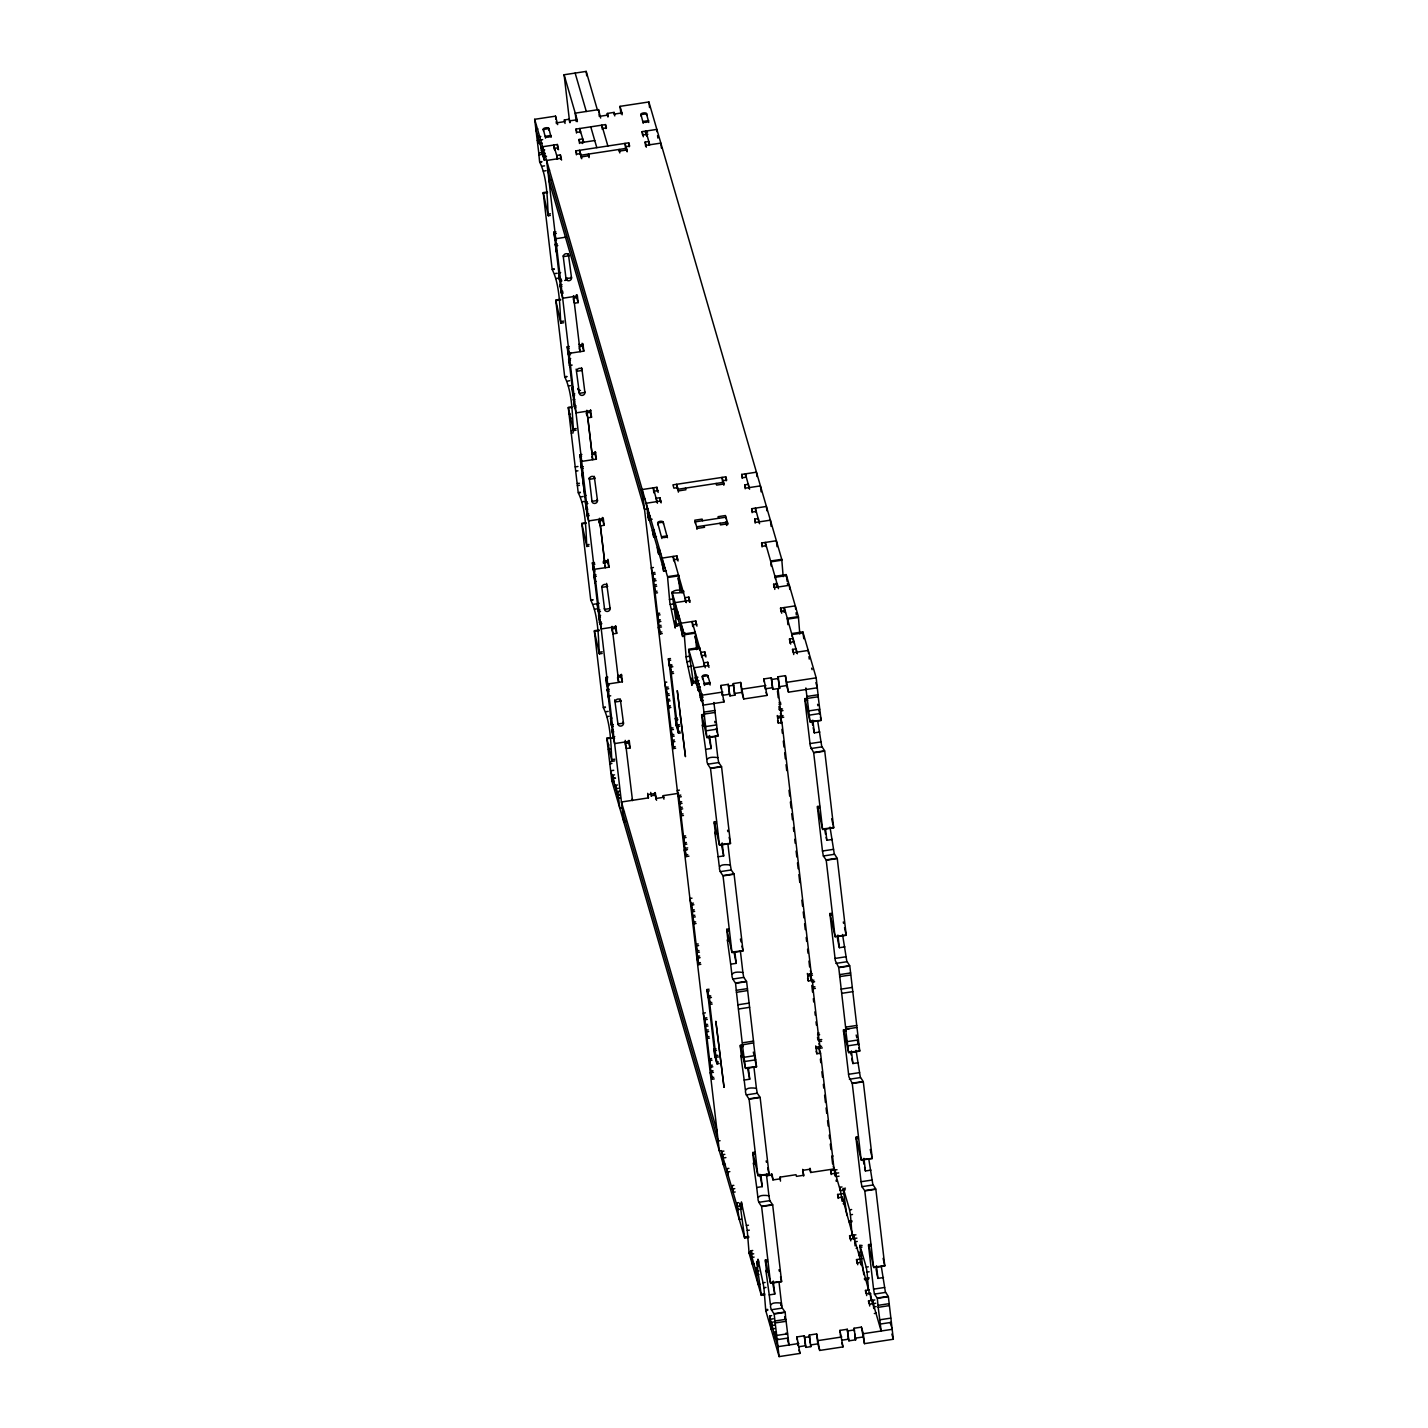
<?xml version="1.0" encoding="UTF-8"?>
<svg xmlns="http://www.w3.org/2000/svg" width="1428" height="1428" viewBox="0 0 1428 1428"><rect width="100%" height="100%" fill="white"/><g stroke="black" fill="none" stroke-linecap="round" stroke-linejoin="round"><path stroke-width="1.5" d="M573.574 430.792C572.11 417.708 572.914 393.236 564.792 377.063L566.88 376.76M713.893 702.487L717.981 736.098L706.931 737.776L701.969 695.204L688.599 649.222L699.666 647.544L700.059 650.508M747.433 990.604L736.437 992.317L735.581 983.321L746.63 981.643L753.698 1042.851L742.417 1044.885L745.505 1068.483L756.554 1066.805L753.609 1043.136M792.201 636.513L791.79 633.55L802.839 631.872L816.191 677.854L818.28 696.739L807.159 698.453L805.856 687.957M845.804 1029.124L838.754 967.666L849.803 965.971L859.745 1051.133L848.678 1052.811L845.59 1029.213L856.675 1027.464M859.799 1245.377L863.815 1274.74M889.198 1305.62L878.184 1307.352L877.327 1298.355L888.377 1296.678L893.339 1339.25L864.476 1343.641L861.405 1327.13L854.033 1328.254L854.408 1331.36M739.99 1203.768L744.666 1238.04L748.808 1237.416M829.882 913.438L835.291 960.526L838.629 967.327L849.678 965.649L846.786 961.133L842.538 934.501M538.695 152.885L539.623 161.899L541.694 161.578M580.268 492.267L578.197 492.589L568.255 407.426L571.718 406.909M610.291 737.598L606.829 738.133L611.809 780.705L744.666 1238.04M839.575 976.609L850.517 975.038M676.64 626.214L672.088 592.941C697.06 593.298 675.23 586.426 672.07 592.816M571.361 431.024L573.288 430.774M807.213 698.471L810.104 722.122L821.171 720.444L818.208 696.775M736.491 992.335L742.435 1044.796M785.918 1321.4L785.204 1312.35L774.154 1314.028L779.117 1356.6L800.001 1353.423L796.931 1336.929L804.303 1335.805L805.928 1347.372L810.89 1346.622L809.265 1335.055L816.637 1333.93L819.708 1350.442L842.984 1346.907L839.914 1330.396L847.286 1329.272L848.928 1340.838L855.675 1339.821L854.033 1328.254M609.863 761.838L614.683 760.874M774.958 1322.971L786.132 1321.311L789.006 1344.997L787.471 1339.714M569.665 122.308L564.096 74.756L586.194 71.4L597.35 109.795M542.212 152.368L538.767 152.903L534.661 119.309L555.528 116.15L557.67 124.593M600.652 118.06L598.528 109.617L575.234 113.151L576.216 121.576M620.894 113.794L620.02 106.35L648.883 101.959L781.759 559.312L783.169 576.662M565.042 123.468L564.346 119.952L569.308 119.202L570.004 122.719M607.685 116.525L607.328 113.437L614.094 112.401L614.79 115.918M557.438 122.719L564.81 121.612L564.346 119.952M569.79 120.844L577.162 119.738L577.376 121.594M600.438 116.203L607.81 115.079L608.025 116.935M614.558 114.044L621.93 112.937L622.144 114.793M537.874 128.913L535.803 129.234L543.782 156.652M543.372 129.448L548.887 128.609L549.084 130.251L548.834 128.395A2.142 0.964 -6.7 0 0 548.013 127.842L547.317 127.717A3.267 1.482 -6.7 0 0 544.122 128.27L543.747 128.484A2.142 0.964 -6.7 0 0 543.3 129.234L543.533 131.108M641.011 114.615L646.545 113.776M576.484 133.036L576.019 129.073L605.49 124.593L606.454 127.877L602.777 128.449M536.625 136.213L539.391 135.785M540.801 136.499L538.035 136.91L538.427 140.23L539.391 143.514L542.14 143.086M580.66 131.804L576.983 132.358L576.019 129.073M537.303 140.426L542.676 139.641M579.5 143.46L579.054 139.48L582.731 138.927L583.195 142.889M558.526 149.654L557.366 144.496L542.622 146.745L544.157 159.972L546.228 159.65M642.475 134.732L642.118 131.626L656.862 129.395L657.148 131.876M594.744 140.533L580 142.782L579.054 139.48M540.98 147.066L541.373 150.368L544.711 149.94M558.312 147.798L554.635 148.351L554.849 150.208M642.118 131.626L643.064 134.928L647.884 134.268M541.373 150.368L542.337 153.653L545.085 153.242M538.802 154.92L542.265 154.385M576.376 154.813L575.912 150.85L628.731 142.818L629.677 146.12L625.999 146.673M542.818 153.367L543.211 156.669L546.549 156.241M561.561 160.079L560.383 154.92L556.706 155.473L557.134 159.204M645.652 146.388L645.135 142.05L648.83 141.497L649.258 145.21M561.347 158.205L546.603 160.454L569.112 353.359L567.202 346.772L569.272 346.451M580.036 154.635L579.536 150.297L580.964 155.224L626.41 148.333L626.749 151.225M645.135 142.05L646.099 145.335L660.843 143.103L661.414 148.066M541.819 161.917L539.748 162.221C547.816 178.232 547.299 203.668 548.281 215.753L543.247 192.798M575.912 150.85L576.858 154.135L580.553 153.581L581.499 156.866L588.871 155.741L589.086 157.615M619.395 151.921L619.109 149.44L619.573 151.082L626.946 149.958L627.16 151.832M542.497 166.148L544.568 165.844M543.372 171.11L546.121 170.682M549.601 170.093L547.763 170.378L643.368 499.461L645.206 499.175M550.762 180.017L548.923 180.285L644.528 509.368L648.205 508.814M547.352 191.959L543.193 192.584L552.154 269.321L554.225 268.999M543.354 193.208L547.495 192.566M548.37 214.093L550.458 213.772M548.281 215.753L550.351 215.45M556.456 240.19L555.064 240.386L553.814 232.139L555.885 231.818M556.349 233.46L554.278 233.781L561.222 293.311L563.292 292.99M554.599 238.744L555.974 238.53M566.095 237.137L555.706 238.726L553.814 232.139M556.492 252.524L555.242 244.259L557.313 243.938M557.795 245.58L555.706 245.902L555.242 244.259M556.01 250.864L557.384 250.668M554.35 269.339L552.261 269.642C560.365 285.636 559.794 311.054 560.811 323.174L555.867 300.576L560.722 299.88M555.028 273.569L557.099 273.266M561.9 280.87L559.83 281.173L559.348 279.531L558.58 272.926L560.651 272.605M555.903 278.531L557.973 278.21M559.348 279.531L561.418 279.21M566.256 278.478L567.648 278.281M564.667 280.441L567.434 280.031M573.306 299.166L574.467 303.182L578.161 302.611L577.394 296.007L562.65 298.238L559.99 285.047L562.061 284.725M561.847 286.475L560.472 286.689L559.99 285.047M560.758 291.651L562.828 291.348M566.755 376.421L564.685 376.742L555.724 300.005L560.561 299.273M573.271 298.202L576.734 297.684L578.161 302.611M560.901 321.514L563.667 321.104M560.811 323.174L563.578 322.764M594.459 562.507L592.388 562.828L594.298 569.415L569.076 353.359L583.82 351.127L583.052 344.505L579.357 345.058L579.09 344.148M569.022 348.218L567.648 348.432L574.591 407.944L575.966 407.748M579.161 346.683L582.392 346.183L583.82 351.127M567.202 346.772L567.969 353.394L570.736 352.966M570.522 354.715L568.451 355.036L567.969 353.394M569.861 367.157L568.612 358.892L570.682 358.589M570.468 360.338L569.094 360.552L568.612 358.892M569.379 365.514L572.146 365.086M567.612 381.151L569.629 380.687M568.415 385.953L570.504 385.631M574.574 395.61L573.199 395.824L572.717 394.182L571.95 387.559L573.324 387.345M572.717 394.182L574.788 393.86M587.586 416.887L587.854 417.815L591.531 417.262L590.764 410.639L576.019 412.888L573.36 399.679L574.752 399.483M574.538 401.232L573.36 399.679M574.127 406.302L576.216 405.98M568.326 407.676L571.86 407.515M569.076 414.406L570.45 414.191M586.676 415.084L586.408 412.888L590.103 412.317L591.531 417.262M569.754 418.618L571.825 418.315M573.431 428.935L576.198 428.525M568.415 408.051L573.342 430.596L576.109 430.185M571.254 433.112L573.324 432.809M589.229 515.669L587.158 515.972L579.786 454.8L581.874 454.479M591.674 452.176L591.942 453.104L595.619 452.533L596.386 459.156L581.66 461.387L579.786 454.8M580.214 456.46L581.607 456.246M591.96 454.675L594.958 454.211L596.386 459.156M581.946 461.208L580.571 461.422L581.678 468.58L583.07 468.366M575.198 466.902L577.965 466.492M583.284 466.617L581.214 466.92L581.678 468.58M575.877 471.115L577.947 470.812M583.356 473.328L581.981 473.543L585.034 497.23L584.552 495.587L585.926 495.373M577.34 483.592L579.411 483.271M577.376 485.609L579.447 485.306M580.393 492.606L578.322 492.928C586.372 508.886 585.891 534.447 586.854 546.46L581.91 523.844L586.069 523.273M581.071 496.855L583.142 496.533M658.129 492.446L656.951 487.287L642.207 489.536L719.355 1150.932L721.426 1150.611M723.032 480.7L726.727 480.129L725.763 476.845L672.945 484.86L673.909 488.162L677.586 487.591M742.167 478.398L741.703 474.417L756.447 472.186L756.947 476.524M581.946 501.799L584.016 501.478M657.915 490.589L654.22 491.143L654.435 492.999M746.344 477.148L742.667 477.72L741.703 474.417M587.39 501.888L585.319 502.21L586.444 509.35L587.818 509.153M585.801 503.852L587.872 503.531M587.354 507.511L585.962 507.708L586.444 509.35M661.146 502.87L659.986 497.712L656.291 498.265L656.719 501.996M745.202 488.804L744.738 484.842L748.415 484.288L748.879 488.251M660.932 500.996L646.188 503.245L648.687 519.756L652.15 519.239M588.818 514.009L586.729 514.33L588.657 520.917L603.33 518.685L604.098 525.29L600.42 525.843L599.082 521.22M649.187 512.884L647.348 513.17L663.288 568.005M585.926 522.666L581.767 523.291L590.728 600.01L592.798 599.689M604.098 525.29L602.67 520.363L598.992 520.917L599.242 523.112M647.741 516.472L650.383 516.133M752.128 512.67L751.663 508.707L766.408 506.458L766.907 510.796M756.304 511.438L752.627 511.992L751.663 508.707M654.452 530.127L652.364 530.448L653.721 537.035L656.469 536.625M652.757 533.751L654.827 533.429M755.162 523.094L754.698 519.114L758.375 518.56L758.839 522.523M586.944 544.782L589.032 544.479M586.854 546.46L588.925 546.139M657.308 547.442L657.701 550.744L660.343 550.423M604.294 560.204L604.562 561.115L608.239 560.561L609.024 567.184L593.173 569.451L592.388 562.828M657.701 550.744L658.647 554.046L660.718 553.725M594.923 564.167L592.852 564.471L599.796 624L601.866 623.697M603.205 562.9L607.578 562.239L609.024 567.184M678.05 561.008L676.872 555.849L662.128 558.098L663.663 571.325L666.43 570.897M762.088 546.942L761.624 542.979L776.368 540.748L777.064 546.692M595.03 570.879L593.637 571.093L593.173 569.451M677.818 559.151L674.141 559.705L674.355 561.561M766.265 545.71L762.588 546.264L761.624 542.979M595.065 583.213L593.816 574.948L595.887 574.645M664.395 564.399L662.324 564.72L663.663 571.325M596.351 576.287L594.28 576.609L593.816 574.948M653.417 567.487L651.346 567.791L654.024 581L656.095 580.678M662.717 568.023L665.127 567.737M594.583 581.571L595.958 581.357M654.845 572.414L652.774 572.735L659.718 632.265L661.789 631.944M653.256 574.377L655.327 574.056M534.661 119.309L667.519 576.662L678.586 574.984L679.978 592.334M781.759 559.312L770.709 560.99L771.12 565.988M655.613 579.036L653.542 579.34L654.024 581M676.604 626.232L675.016 620.912L675.23 628.07L669.839 602.687L667.608 577.537L678.675 575.859M770.799 561.864L781.848 560.187M656.255 584.552L654.185 584.855L655.434 593.12L657.505 592.798M654.667 586.497L656.737 586.194M592.923 600.028L590.835 600.349C598.957 616.361 598.35 641.707 599.385 653.881L594.441 631.265L599.296 630.587M657.041 591.156L654.952 591.478L655.434 593.12M799.805 633.961L798.395 616.593L786.203 574.574L775.136 576.269L775.547 579.232M600.474 611.559L598.403 611.88L597.921 610.22L597.154 603.616L599.224 603.294M593.602 604.276L595.672 603.955M775.279 577.269L786.328 575.591L786.203 574.645M594.476 609.221L596.547 608.899M597.921 610.22L599.992 609.917M669.375 599.51L673.516 598.885M690.027 602.277L688.867 597.118L685.172 597.689L685.672 602.027M773.976 587.354L773.619 584.248L777.296 583.695L777.742 587.408M689.813 600.42L675.069 602.652L676.622 615.879L677.568 619.181L679.639 618.859M773.619 584.248L774.565 587.551L789.309 585.301L789.791 589.443M670.232 604.455L675.069 603.723M630.105 747.951L628.677 743.024L624.982 743.577L626.428 748.522L630.105 747.951L629.337 741.346L614.593 743.577L601.242 628.945L598.564 615.736L600.635 615.432M600.42 617.182L599.046 617.378L598.564 615.736M671.66 609.399L675.355 608.846M599.332 622.358L601.402 622.037M659.611 613.201L657.523 613.522L658.772 621.769L660.861 621.466M658.005 615.165L660.075 614.843M678.3 612.255L676.229 612.576L682.209 633.139M676.622 615.879L679.264 615.557M660.379 619.823L658.308 620.127L658.772 621.769M611.88 629.873L613.04 633.871L616.735 633.318L615.968 626.696L601.224 628.945L594.28 569.415M605.329 707.11L603.259 707.431L594.298 630.712L599.135 629.98M611.844 628.909L615.307 628.374L616.735 633.318M661.021 625.321L658.951 625.642L660.2 633.907L662.271 633.586M696.971 626.142L695.793 620.984L681.049 623.215L682.602 636.442L684.672 636.138M780.973 611.827L780.545 608.114L795.289 605.865L795.664 609.185M676.533 624.197L678.621 623.875M661.503 626.981L658.29 627.32L660.2 633.907M676.444 625.857L678.514 625.535M696.739 624.268L693.062 624.839L693.276 626.696M780.545 608.114L781.509 611.398L785.186 610.845L785.4 612.701M683.334 629.534L681.245 629.855L682.602 636.442M681.638 633.157L684.976 632.729M671.963 591.924L684.173 633.943L695.222 632.265L696.632 649.633M798.395 616.593L787.346 618.27L787.881 624.643M699.791 648.562L688.724 650.097L693.276 682.334L693.294 683.512L691.652 678.211L691.955 685.369L686.243 658.504L684.262 634.817L695.311 633.139M787.435 619.145L798.484 617.467M599.474 652.203L602.241 651.793M599.385 653.881L602.152 653.453M791.915 634.567L802.964 632.89L802.857 631.997M705.932 656.987L704.754 651.828L701.077 652.4L701.505 656.112M790.023 643.296L789.505 638.959L793.2 638.405L793.629 642.118M672.856 666.751L669.643 667.09L669.161 665.448L668.393 658.826L670.464 658.522M686.011 656.791L690.152 656.166M670.714 660.2L668.875 660.486L676.586 726.62L678.425 726.334M705.718 655.131L702.023 655.684L702.237 657.54M789.505 638.959L790.469 642.261L794.146 641.69L794.361 643.546M686.886 661.753L690.331 661.235M669.161 665.448L671.231 665.127M672.142 665.127L670.303 665.412L678.014 731.547L679.871 731.279M609.096 685.422L607.007 685.726L606.543 684.083L605.758 677.479L607.846 677.158M605.758 677.479L607.685 684.048L622.394 681.816L621.626 675.212L617.931 675.765L617.664 674.837M708.948 667.411L707.788 662.253L704.093 662.806L704.45 665.912M792.826 651.864L792.54 649.383L796.217 648.83L796.735 653.167M607.596 678.907L606.222 679.121L613.165 738.651L614.54 738.437M617.503 677.407L620.966 676.89L622.394 681.816M688.314 666.68L691.991 666.126M708.734 665.537L693.99 667.786L696.489 684.298L699.256 683.887M792.54 649.383L793.486 652.667L808.23 650.436L808.587 653.542M673.159 671.713L671.071 672.035L671.553 673.677L673.623 673.356M606.543 684.083L609.31 683.673M608.435 697.864L607.186 689.599L609.256 689.278M666.787 682.12L664.716 682.441L667.394 695.632L669.464 695.311M697.917 677.283L695.15 677.711L703.129 705.129L723.996 701.951L720.926 685.458L728.298 684.333L729.94 695.9L734.902 695.15L733.278 683.584L740.65 682.459L743.72 698.97L766.997 695.436L763.926 678.925L771.298 677.8L772.923 689.367L779.688 688.35L778.046 676.783L785.418 675.658L788.488 692.169L817.351 687.778L815.87 682.638M609.042 691.027L607.668 691.241L607.186 689.599M695.543 681.013L698.881 680.585M693.187 681.477L695.257 681.174M607.953 696.204L610.72 695.793M693.098 683.137L695.168 682.834M668.215 687.064L666.144 687.368L673.088 746.898L675.158 746.576M699.06 683.691L696.989 684.012L697.382 687.314L698.328 690.616L700.398 690.295M666.626 689.028L668.697 688.707M697.382 687.314L700.363 686.939M668.982 693.669L666.912 693.99L667.394 695.632M728.78 685.976L733.742 685.226M771.78 679.46L778.528 678.425M605.454 707.449L603.366 707.77C611.47 723.746 610.898 749.325 611.916 761.303L606.882 738.33M702.005 693.847L699.934 694.151L700.327 697.471L701.273 700.755L703.344 700.434M669.625 699.184L667.554 699.506L668.804 707.752L670.874 707.449M701.969 695.204L722.854 692.044M742.56 689.046L765.836 685.511M787.328 682.245L816.191 677.854M668.036 701.148L670.107 700.827M606.132 711.697L608.203 711.376M700.327 697.471L703.094 697.043L700.898 697.453L701.273 700.755M721.872 693.508L722.086 695.382L729.458 694.258L729.94 695.9M733.278 683.584L734.438 693.508L741.792 692.384L743.72 698.97M764.73 685.743L765.087 688.849L772.459 687.725L772.923 689.367M778.992 684.833L779.206 686.707L786.578 685.583L788.488 692.169M670.41 705.807L668.34 706.11L668.804 707.752M606.989 716.642L609.078 716.321M613.147 726.299L611.773 726.513L611.291 724.871L610.524 718.248L611.898 718.052M611.291 724.871L613.362 724.549M617.967 723.996L623.483 723.157L620.27 698.952M703.933 712.108L715 710.43M807.123 696.436L818.173 694.758M680.567 732.885L678.496 733.207L676.104 724.978L675.337 718.355L677.407 718.034M703.986 714.125L715.035 712.447M779.206 702.576L780.598 702.38M704.986 725.888L702.915 726.209L701.612 714.75L704.611 714.196M817.619 720.604L821.725 746.291L824.634 750.807L813.567 752.485L810.301 746.059L804.892 700.327L804.874 698.578L807.784 698.524M677.889 719.694L675.819 719.998L675.337 718.355M781.062 704.022L778.974 704.236M701.755 716.285L704.522 715.856M804.928 700.612L807.695 700.202M625.821 821.528L623.75 821.85L614.629 743.577L611.934 730.386L613.326 730.172M613.79 731.814L612.416 732.029L611.934 730.386M676.104 724.978L678.175 724.656M778.956 706.414L779.295 709.305L781.366 708.984M679.317 724.621L677.247 724.942L678.496 733.207M778.117 689.421L780.438 709.27L782.508 708.948M780.688 710.805L781.616 710.662M677.729 726.584L679.799 726.263M780.438 709.27L780.902 710.912L782.99 710.609M612.701 736.991L614.79 736.687M672.981 727.852L670.91 728.155L672.16 736.42L674.23 736.098M606.989 738.74L611.827 738.008M671.374 729.797L673.463 729.494M705.432 726.602L716.499 724.924M808.623 710.93L819.672 709.252M777.243 715.517L777.51 716.445L783.044 715.606M777.546 718.016L780.545 717.57L781.973 722.497L811.282 973.825L807.605 974.378L807.338 973.468M780.402 713.107L781.687 717.534L783.758 717.213M673.748 734.456L671.678 734.777L672.16 736.42M607.65 745.113L609.024 744.898M706.11 730.815L717.177 729.137M809.301 715.142L820.35 713.464M777.564 720.587L778.296 723.05L781.973 722.497M608.328 749.325L610.399 749.004M674.391 739.972L672.32 740.293L673.57 748.54L675.64 748.236M674.873 741.614L671.66 741.971L673.57 748.54M701.844 714.625L706.771 737.169L717.945 735.973M805.017 698.952L809.962 721.515L821.136 720.301M612.005 759.625L614.772 759.214M609.827 763.819L611.898 763.498M702.915 726.209L702.273 724.871L705.611 749.343L711.144 748.504L709.627 735.491M813.175 727.744L814.317 732.85L819.851 732.011M613.719 770.317L610.649 770.781L618.61 798.216L620.448 797.931M717.82 757.59L718.695 762.552L721.443 766.479L710.394 768.157C705.164 761.249 704.379 755.84 717.82 757.59L715.321 736.098M809.944 743.595L821.011 741.917M614.95 778.153L612.88 778.456L612.487 775.154L614.558 774.851M612.487 775.154L613.451 778.456L615.522 778.135M707.628 764.23L718.695 762.552M810.818 748.558L821.868 746.88M611.809 780.705L613.362 780.473M615.825 788.613L615.432 785.311L617.503 784.989M615.432 785.311L616.396 788.595L618.467 788.274M619.734 794.611L617.646 794.914L617.271 791.612L619.341 791.29M618.842 791.594L616.771 791.897L616.396 788.595M617.271 791.612L618.217 794.896L620.305 794.593M647.687 793.361L648.044 794.593L655.416 793.468L656.095 799.269M679.389 790.148L677.283 790.469L679.996 803.661L682.066 803.339M651.686 795.682L655.381 795.128L656.559 800.287M648.044 794.593L648.437 797.895L621.43 802L717.052 1131.083M663.449 797.52L663.235 795.646L678.586 793.325M656.327 798.413L663.699 797.306L663.931 799.162M680.799 795.093L678.728 795.414L685.654 854.926L687.743 854.622M679.228 797.038L681.299 796.735M621.84 807.82L619.77 808.123L618.217 794.896M681.584 801.697L679.514 802.018L679.996 803.661M624.447 811.639L622.59 811.925L718.195 1141.008L720.051 1140.722M682.227 807.213L680.156 807.534L681.406 815.781L683.476 815.477M680.638 809.176L682.709 808.855M683.012 813.817L680.924 814.139L681.406 815.781M717.516 833.309L715.446 833.631L714.196 822.849L714.232 821.671L716.445 821.725M830.007 827.08L834.255 853.712L837.165 858.228L826.098 859.906L823.349 855.979L822.474 851.017L817.334 806.695L819.636 806.052M714.286 823.706L716.356 823.385M817.459 808.034L819.529 807.712M685.583 835.88L683.512 836.183L684.762 844.448L686.832 844.126M683.976 837.825L686.047 837.522M686.35 842.484L684.28 842.806L684.762 844.448M687.689 847.893L684.922 848.321L686.172 856.568L688.939 856.157M686.332 849.678L684.226 849.999L686.172 856.568M714.375 822.046L719.301 844.591L730.476 843.395M817.548 806.374L822.492 828.936L833.666 827.722L822.635 829.543L813.692 752.824L824.741 751.128L833.702 827.865M685.404 849.963L687.475 849.642M715.446 833.631L714.785 832.292L718.141 856.764L723.675 855.925L722.157 842.913M826.169 837.451L826.848 840.271L832.381 839.432M730.351 865.011L731.207 869.973L733.974 873.9L722.925 875.578C717.677 868.67 716.91 863.262 730.351 865.011L727.852 843.52M822.474 851.017L833.524 849.339M720.158 871.651L731.207 869.973M823.349 855.979L834.398 854.301M691.991 898.176L689.92 898.498L692.598 911.689L694.668 911.367M693.419 903.121L691.348 903.424L698.292 962.954L700.363 962.633M691.83 905.066L693.901 904.763M694.186 909.725L692.116 910.047L692.598 911.689M694.829 915.241L692.759 915.562L694.008 923.809L696.079 923.505M693.24 917.204L695.311 916.883M695.614 921.845L693.526 922.167L694.008 923.809M730.386 940.677L727.977 941.052L726.691 929.164L728.976 929.146M830.007 913.545L832.149 913.474M726.816 931.127L728.887 930.806M829.989 915.455L832.06 915.134M698.185 943.908L696.096 944.211L697.346 952.476L699.434 952.155M696.578 945.854L698.649 945.55M698.952 950.512L696.882 950.834L697.346 952.476M699.595 956.028L697.524 956.332L698.774 964.596L700.845 964.293M726.906 929.467L731.832 952.012L743.006 950.816M830.079 913.795L835.023 936.357L846.197 935.144M698.935 957.706L696.864 958.01L698.774 964.596M835.166 936.964L846.233 935.286L837.272 858.549L826.223 860.245L835.041 936.429M697.989 957.992L700.077 957.67M727.977 941.052L727.316 939.713L730.672 964.186L736.205 963.347L734.849 951.78M838.986 946.157L839.378 947.692L844.912 946.853M742.881 972.432L743.702 977.234L746.505 981.322L735.456 983C730.208 976.092 729.44 970.683 742.881 972.432L740.382 950.941M835.005 958.438L846.054 956.76M732.689 979.072L743.738 977.395M835.88 963.4L846.929 961.722M710.287 997.476L708.217 997.779L707.735 996.137L706.967 989.533L709.038 989.211M810.925 980.465L810.158 973.86L812.229 973.539M709.288 990.889L707.449 991.175L715.16 1057.309L718.373 1056.97M807.855 975.931L812.478 975.217M736.384 990.3L747.433 988.622M839.575 974.628L850.624 972.95M707.735 996.137L710.716 995.834M807.57 978.216L808.373 981L813.906 980.161M812.086 982.018L813.478 981.804M706.967 989.533L709.359 997.761L711.43 997.44M810.158 973.86L812.532 982.089L814.62 981.768M711.733 1002.402L709.645 1002.724L710.127 1004.366L712.197 1004.062M822.332 1047.902L820.261 1048.223L819.012 1039.959L812.835 987.051L814.906 986.748M812.835 987.051L813.317 988.694L815.388 988.39M737.883 1004.794L748.932 1003.116M841.074 989.122L852.123 987.444M705.361 1012.827L703.29 1013.13L705.967 1026.321L708.038 1026.018M738.562 1009.007L749.629 1007.329M841.752 993.335L852.802 991.657M706.789 1017.753L704.718 1018.075L711.662 1077.587L713.732 1077.283M705.2 1019.717L707.271 1019.396M707.556 1024.376L705.486 1024.679L705.967 1026.321M708.199 1029.874L706.128 1030.195L707.378 1038.459L709.448 1038.138M706.61 1031.837L708.681 1031.534M708.984 1036.496L706.914 1036.817L707.378 1038.459M742.506 1042.797L753.556 1041.119M845.697 1027.125L856.746 1025.447M719.141 1063.574L717.07 1063.896L714.678 1055.667L713.911 1049.044L715.981 1048.741M817.78 1033.283L819.172 1033.069M743.56 1056.577L741.489 1056.899L740.186 1045.439L743.185 1044.903M856.05 1050.348L860.299 1076.998L863.208 1081.496L852.141 1083.174L848.875 1076.748L843.377 1029.981L849.124 1028.803M716.463 1050.383L714.393 1050.705L713.911 1049.044M819.636 1034.711L817.548 1034.925M740.329 1046.974L743.096 1046.563M843.502 1031.302L846.269 1030.891M714.678 1055.667L717.891 1055.328M817.53 1037.103L817.869 1039.995L821.76 1039.548M819.261 1041.512L821.564 1041.298M711.555 1058.541L709.484 1058.862L710.733 1067.109L712.804 1066.805M709.948 1060.504L712.036 1060.183M744.006 1057.291L755.073 1055.613M847.197 1041.619L858.246 1039.941M718.445 1061.968L716.588 1062.254L708.877 996.101M815.727 1045.903L816.084 1047.135L821.618 1046.296M816.12 1048.705L819.119 1048.259L820.547 1053.186L834.041 1168.943L810.711 1172.477L809.64 1168.782M712.322 1065.163L710.251 1065.466L710.733 1067.109M744.684 1061.504L755.751 1059.826M847.875 1045.832L858.924 1044.154M816.138 1051.294L816.87 1053.757L820.547 1053.186M712.965 1070.661L710.894 1070.982L712.144 1079.247L714.214 1078.925M712.304 1072.339L710.234 1072.66L712.144 1079.247M711.376 1072.624L713.447 1072.321M740.418 1045.314L745.345 1067.876L756.519 1066.68M843.591 1029.642L848.535 1052.204L859.71 1051.008M741.489 1056.899L740.846 1055.56L744.184 1080.05L749.718 1079.211L748.361 1067.626M851.748 1058.434L852.891 1063.539L858.424 1062.7M756.394 1088.297L757.268 1093.241L760.017 1097.168L748.968 1098.846C743.738 1091.938 742.953 1086.53 756.394 1088.297L753.895 1066.787M848.518 1074.302L859.585 1072.624M746.201 1094.919L757.268 1093.241M849.392 1079.247L860.441 1077.569M725.406 1164.32L723.336 1164.641L721.8 1151.414L723.871 1151.093M724.835 1154.377L722.193 1154.716L738.115 1209.57L739.954 1209.284M756.09 1163.998L754.02 1164.32L752.77 1153.556L752.806 1152.36L755.019 1152.432M868.724 1158.715L872.829 1184.419L875.739 1188.917L864.672 1190.595L861.923 1186.668L861.048 1181.724L855.907 1137.402L858.21 1136.759M725.906 1157.59L723.139 1158.001L721.8 1151.414M752.859 1154.395L754.93 1154.092M856.032 1138.723L858.103 1138.419M729.851 1171.656L727.209 1171.995L726.816 1168.693L728.887 1168.372M831.649 1156.198L833.024 1155.984M752.949 1152.735L757.875 1175.298L769.049 1174.102M856.122 1137.063L861.066 1159.625L872.24 1158.429L861.209 1160.232L852.266 1083.513L863.315 1081.835L872.276 1158.554M758.036 1175.904L769.085 1174.227L760.142 1097.507L749.093 1099.185L757.875 1175.298M766.265 1175.869L772.245 1174.958L772.834 1179.921M802.679 1169.371L802.947 1170.3L810.319 1169.175L810.711 1172.477M780.491 1181.117L780.027 1177.136L796.003 1174.708L796.467 1176.369L803.839 1175.244L802.643 1171.121M833.184 1169.425L834.577 1169.211M831.15 1174.566L830.685 1170.585L834.363 1170.032L835.059 1175.994M732.136 1188.988L731.761 1185.686L733.831 1185.365M835.612 1175.797L834.934 1170.014L837.004 1169.71M731.761 1185.686L732.707 1188.971L734.795 1188.667M835.326 1173.316L831.631 1173.887L830.685 1170.585M834.934 1170.014L835.898 1173.316L838.664 1172.888M754.02 1164.32L753.359 1162.981L756.715 1187.471L762.249 1186.632L760.892 1175.048M864.583 1167.426L865.422 1170.96L870.955 1170.121M735.17 1191.969L733.099 1192.291L732.707 1188.971M835.898 1173.316L836.272 1176.618L839.039 1176.19M768.924 1195.718L769.781 1200.662L772.548 1204.589L761.499 1206.267C756.251 1199.359 755.483 1193.951 768.924 1195.718L766.425 1174.209M861.048 1181.724L872.097 1180.046M739.811 1205.946L737.169 1206.267L736.777 1202.965L738.847 1202.644M842.984 1190.274L840.342 1190.595L839.95 1187.293L842.038 1186.971M740.061 1203.804L741.56 1203.911M846.893 1215.514L843.145 1188.774L845.43 1188.15M758.732 1202.34L769.781 1200.662M861.923 1186.668L872.972 1184.99M740.097 1205.785L742.167 1205.464M843.27 1190.113L845.34 1189.81M838.075 1198.413L837.611 1194.451L843.93 1193.487M853.73 1238.879L842.252 1197.182L838.575 1197.735L837.611 1194.451M741.346 1219.173L739.276 1219.476L736.777 1202.965M843.145 1203.715L844.537 1203.501M740.186 1204.125L741.614 1209.07L741.4 1201.912L746.398 1225.51L748.468 1225.206M843.359 1188.453L849.571 1209.837L851.641 1209.534M764.765 1294.803L761.32 1295.339L749.111 1253.32L747.255 1230.472L749.325 1230.151M852.088 1235.399L850.445 1214.8L852.516 1214.478M744.541 1237.041L748.683 1236.398M849.107 1221.154L851.873 1220.726M849.232 1222.172L851.998 1221.743M849.963 1238.826L849.606 1235.72L853.284 1235.166M754.287 1263.726L752.217 1264.048L750.682 1250.821L752.752 1250.5M854.444 1240.111L853.855 1235.149L855.925 1234.827M749.022 1252.445L751.788 1252.017M852.891 1236.666L854.265 1236.469M749.111 1253.32L751.878 1252.909M852.98 1237.54L854.355 1237.344M753.716 1253.802L751.074 1254.123L757.036 1274.686L758.875 1274.419M849.606 1235.72L850.553 1239.022L856.889 1238.13M754.091 1257.104L752.02 1257.408L750.682 1250.821M853.855 1235.149L855.193 1241.753L857.282 1241.432M761.32 1295.339L756.626 1261.977L758.893 1261.102M768.96 1271.366L766.55 1271.741L765.247 1259.96L767.55 1259.853M859.852 1245.377L862.084 1245.43M881.254 1266.136L885.36 1291.84L888.252 1296.338L877.203 1298.016L874.454 1294.089L873.579 1289.145L868.438 1244.823L870.723 1244.181M756.733 1263.084L758.803 1262.763M859.906 1247.412L861.994 1247.09M765.39 1261.816L767.461 1261.513M856.086 1248.268L857.478 1248.054M868.563 1246.144L870.634 1245.841M758.857 1270.974L756.09 1271.402L755.698 1268.1L757.768 1267.778M862.03 1255.319L859.263 1255.73L858.871 1252.427L861.637 1251.999M856.979 1263.298L856.532 1259.585L862.066 1258.746M856.532 1259.585L857.496 1262.87L861.173 1262.316L869.688 1294.214M756.822 1261.406L758.268 1266.35L757.965 1259.175L763.034 1282.808L765.105 1282.487M860.013 1245.751L866.225 1267.136L868.295 1266.814M760.267 1284.307L758.197 1284.611L755.698 1268.1M765.479 1260.156L770.406 1282.719L781.58 1281.523M868.652 1244.484L873.597 1267.047L884.771 1265.851M873.74 1267.653L884.807 1265.976L875.846 1189.256L864.797 1190.934L873.615 1267.136M779.117 1356.6L765.747 1310.618L763.909 1287.753L765.979 1287.449M868.51 1289.948L867.082 1272.08L869.152 1271.777M761.178 1294.321L764.64 1293.804M864.368 1278.649L869.206 1277.917M864.493 1279.666L868.635 1279.042M766.55 1271.741L765.89 1270.402L769.246 1294.893L774.779 1294.054L773.244 1281.023M877.56 1276.846L877.952 1278.381L883.486 1277.542M781.455 1303.139L782.312 1308.084L785.079 1312.011L774.03 1313.689C768.782 1306.781 768.014 1301.372 781.455 1303.139L778.956 1281.63M865.796 1292.911L865.493 1290.43L869.188 1289.877M873.579 1289.145L884.628 1287.467M865.493 1290.43L866.457 1293.732L870.134 1293.161L872.722 1304.639M765.658 1309.726L767.729 1309.422M868.849 1294.071L870.919 1293.75M765.747 1310.618L767.818 1310.297M771.263 1309.762L782.312 1308.084M874.454 1294.089L885.503 1292.411M868.813 1303.336L868.527 1300.854L872.205 1300.301M774.851 1328.54L771.138 1329.182L769.603 1315.956L771.673 1315.634M873.74 1308.548L872.776 1300.283L874.846 1299.962M773.316 1318.812L769.995 1319.258L777.957 1346.675L798.841 1343.516M868.527 1300.854L869.491 1304.139L875.81 1303.264M774.958 1320.989L786.007 1319.311M878.131 1305.335L889.198 1303.657M773.512 1321.935L770.941 1322.542L769.603 1315.956M872.776 1300.283L874.132 1306.87L876.203 1306.566M774.583 1325.148L771.816 1325.559L771.441 1322.257L772.78 1328.861M874.329 1313.51L876.399 1313.189M787.506 1333.806L774.761 1335.715L774.387 1332.395L776.457 1332.092M879.648 1319.829L890.697 1318.133M777.796 1338.679L775.725 1339L774.387 1332.395M777.135 1339.696L788.202 1338.018M874.132 1306.87L881.13 1331.003L880.326 1324.042L891.375 1322.364M804.767 1337.447L809.747 1336.697M847.768 1330.932L854.515 1329.896M818.547 1340.517L841.824 1336.983M861.405 1327.13L863.333 1333.716L892.197 1329.325L891.697 1327.612M799.002 1346.711L805.446 1345.729L805.928 1347.372M819.708 1350.442L817.798 1343.855L810.426 1344.98L810.89 1346.622M842.002 1340.178L848.446 1339.196L848.928 1340.838M854.694 1333.841L855.193 1338.179L862.566 1337.054M878.184 1307.352L880.326 1324.042M811.657 668.179L812.104 669.678M641.208 116.275L640.958 114.418A2.142 0.964 -6.7 0 1 641.404 113.651L641.761 113.437A3.267 1.482 -6.7 0 1 644.956 112.901L645.67 113.008A2.142 0.964 -6.7 0 1 646.491 113.58L648.758 122.487M640.958 114.418L643.225 123.326M649.776 144.781L645.795 131.073L646.277 135.196M783.294 610.256L783.793 612.005M744.738 484.842L745.684 488.126L760.428 485.895L761.124 491.839M754.698 519.114L755.644 522.416L770.388 520.167L771.12 526.379M620.02 106.35L621.93 112.937M626.946 149.958L624.982 143.389L625.482 147.727M779.206 686.707L779.688 688.35M716.142 483.449L716.624 485.109L723.996 483.985L722.05 477.398L722.55 481.754M607.328 113.437L607.81 115.079M779.295 709.305L779.617 710.43M718.57 518.31L718.088 516.668L725.46 515.544L727.852 523.773L720.48 524.897L720.015 523.237M607.864 145.995L601.813 125.146L602.313 129.359M766.104 692.348L766.997 695.436M575.145 73.078L586.301 111.473M590.764 126.824L596.815 147.673M702.612 520.738L702.13 519.096L694.758 520.203L697.15 528.431L704.522 527.307L704.04 525.665M588.871 155.741L588.39 154.099L588.675 156.58M685.44 488.126L685.922 489.768L678.55 490.893L676.604 484.306L677.104 488.644M564.096 74.756L577.162 119.738M583.695 142.211L579.697 128.502L580.196 132.715M581.946 142.157L582.338 143.496M734.438 693.508L734.902 695.15M810.39 970.737L811.282 973.825M723.282 699.488L723.996 701.951M818.94 1043.707L820.261 1048.223M548.834 128.395L551.101 137.32M557.652 158.776L553.671 145.067L554.153 149.19M677.747 578.072L682.048 592.834M694.722 636.477L698.221 648.526M890.197 1322.471L891.322 1326.309M543.3 129.234L545.567 138.159M704.361 683.601L702.308 676.551A2.802 1.267 -6.7 0 1 704.718 674.891A2.802 1.267 -6.7 0 1 707.842 675.712L709.894 682.762A2.142 0.964 -6.7 0 1 709.448 683.53L709.091 683.726A3.267 1.482 -6.7 0 1 705.896 684.262L705.2 684.173A2.142 0.964 -6.7 0 1 704.361 683.601L704.575 685.458M891.857 1334.109L893.339 1339.25M543.211 156.669L544.157 159.972M839.95 1187.293L842.163 1201.341M858.871 1252.427L860.888 1264.815M568.326 253.613L571.521 277.817A2.802 2.481 -16.2 0 1 569.04 280.727A2.802 2.481 -16.2 0 1 565.988 278.656L565.72 277.746M833.238 1166.158L834.363 1170.032M836.272 1176.618L840.342 1190.595M855.193 1241.753L859.263 1255.73M577.037 294.775L577.394 296.007M571.254 276.907L571.539 277.817L566.024 278.656L563.15 255.701M573.467 295.632L580.161 351.681L579.09 347.968M582.785 343.577L583.052 344.505M558.58 272.926L559.062 274.569M668.393 658.826L671.553 673.677M581.517 367.639L581.892 368.87M581.964 369.192L584.891 392.468A2.802 2.481 -16.2 0 1 582.41 395.36A2.802 2.481 -16.2 0 1 579.357 393.307L577.947 388.362M590.496 409.729L590.764 410.639M584.623 391.54L584.909 392.468L579.393 393.307L576.162 369.102M810.051 1168.247L810.319 1169.175M586.837 410.282L592.763 459.709L591.87 456.621M586.408 412.888L587.408 416.28M855.193 1338.179L855.675 1339.821M595.351 451.605L595.619 452.533M571.95 387.559L572.432 389.201M594.262 476.292L597.457 500.496A2.802 2.481 -16.2 0 1 594.994 503.406A2.802 2.481 -16.2 0 1 591.942 501.335L591.674 500.407M603.062 517.757L603.33 518.685M597.19 499.568L597.511 500.496L591.995 501.335L589.425 479.29L594.941 478.451A2.802 2.481 -16.2 0 0 591.835 476.399A2.802 2.481 -16.2 0 0 589.371 479.29L589.014 478.059M841.824 1342.891L842.984 1346.907M599.439 518.31L605.365 567.737L604.74 565.577M607.882 559.33L608.239 560.561M604.098 563.417L603.455 561.15L603.687 563.221M780.027 1177.136L780.509 1178.778L773.137 1179.903L771.352 1173.727M606.632 583.392L610.095 608.524A2.802 2.481 -16.2 0 1 607.614 611.416A2.802 2.481 -16.2 0 1 604.562 609.363L604.294 608.435M615.7 625.767L615.968 626.696M609.827 607.596L610.113 608.524L604.597 609.363L601.724 586.39M663.235 795.646L663.699 797.306M771.977 1174.03L772.245 1174.958M612.041 626.339L618.735 682.37L617.574 678.371M621.359 674.284L621.626 675.212M655.149 792.54L655.416 793.468M597.154 603.616L597.636 605.258M647.634 795.128L648.437 797.895M629.07 740.418L629.337 741.346M623.108 721.925L623.483 723.157A2.802 2.481 -16.2 0 1 620.984 726.067A2.802 2.481 -16.2 0 1 617.931 723.996L617.664 723.086M614.736 699.791L617.931 723.996M625.232 740.364L632.515 800.59M715.821 1055.631L717.07 1063.896M799.002 1350.031L800.001 1353.423M781.527 1305.977L780.741 1303.3L780.955 1305.174M784.668 1316.812L784.954 1318.883M610.524 718.248L611.005 719.908M632.104 799.091L632.461 800.323M786.096 1332.984L786.435 1334.43M726.816 1168.693L728.155 1175.28M711.144 748.504L708.77 736.17M723.675 855.925L721.443 844.537M736.205 963.347L733.974 951.958M749.718 1079.211L747.487 1067.805M762.249 1186.632L759.874 1174.28M774.779 1294.054L772.405 1281.701M866.225 1267.136L867.082 1272.08M849.571 1209.837L850.445 1214.8M763.034 1282.808L763.909 1287.753M746.398 1225.51L747.255 1230.472M833.559 827.294L833.238 825.848M872.133 1157.983L871.812 1156.537M730.386 843.002L729.137 837.272M768.96 1173.709L767.711 1167.979M846.09 934.715L844.537 927.629M821.011 719.819L820.404 717.017M884.646 1265.369L883.111 1258.318M817.619 704.325L817.923 705.735M818.851 709.966L819.779 714.196M831.685 818.797L832.935 824.438M843.305 921.988L843.609 923.398M856.193 1035.014L856.818 1037.835M857.425 1040.655L858.353 1044.885M858.978 1047.706L859.585 1050.526M870.259 1149.486L871.508 1155.127M877.417 1276.239L876.024 1268.849M714.75 721.408L715.053 722.818M716.285 728.441L717.213 732.671M717.516 734.081L717.838 735.491M727.584 830.239L727.905 831.649M740.418 939.053L741.043 941.873M741.971 946.104L742.899 950.334M753.324 1052.097L753.948 1054.917M754.555 1057.737L755.787 1063.378M756.09 1064.788L756.412 1066.198M766.158 1160.928L766.479 1162.338M778.992 1269.76L779.313 1271.17M780.545 1276.81L781.473 1281.041M838.682 944.872L837.451 938.16M825.545 834.327L824.634 828.865M863.958 1164.159L863.208 1159.554M812.693 725.156L811.961 720.497M851.124 1054.935L850.677 1052.133M802.947 632.765L803.803 638.744M786.328 575.591L787.167 581.464M787.435 583.409L787.721 585.355M776.1 583.142L776.654 587.033M683.137 591.263L683.423 593.227M600.42 525.843L604.562 561.115M808.962 656.63L809.248 659.111M812.853 720.212L814.317 732.85M825.616 829.739L826.848 840.271M837.897 935.054L839.378 947.692M851.427 1050.919L852.891 1063.539M863.94 1158.34L865.422 1170.96M876.471 1265.761L877.952 1278.381M796.074 612.701L796.342 614.968M797.377 653.774L784.24 607.56L784.722 611.684M870.134 1293.161L870.937 1299.98M793.486 652.667L793.718 654.542M869.491 1304.139L869.706 1306.013M790.469 642.261L790.684 644.117M866.457 1293.732L866.671 1295.589M861.173 1262.316L861.459 1264.797M781.509 611.398L781.723 613.255M857.496 1262.87L857.71 1264.726M778.456 588.639L765.301 542.426L765.783 546.549M854.64 1241.771L855.122 1245.894M863.333 1333.716L864.476 1343.641M785.418 675.658L786.578 685.583M774.565 587.551L774.779 589.407M850.553 1239.022L850.785 1240.878M842.252 1197.182L842.716 1201.144M778.046 676.783L778.849 683.601M759.553 523.719L755.358 508.136L755.787 511.867M836.112 1180.153L836.272 1181.384M780.902 710.912L781.687 717.534M812.532 982.089L813.317 988.694M777.457 691.098L778.224 697.721M780.545 717.57L781.223 723.461M781.919 729.351L782.365 733.278M783.294 741.132L783.972 747.022M784.668 752.913L785.346 758.803M786.043 764.694L786.721 770.584M789.006 790.219L789.702 796.11M790.38 802L791.076 807.891M791.755 813.781L792.451 819.672M793.361 827.526L793.825 831.453M794.736 839.307L795.2 843.234M796.11 851.088L796.806 856.979M797.484 862.869L798.181 868.759M798.859 874.65L799.787 882.504M801.84 900.175L802.536 906.066M803.214 911.956L803.893 917.847M804.589 923.737L805.267 929.628M806.195 937.482L806.641 941.409M807.57 949.263L808.016 953.19M808.944 961.044L809.622 966.935M811.782 985.427L812.55 992.032M813.335 998.654L813.71 1001.956M814.87 1011.881L815.263 1015.183M816.031 1021.805L816.405 1025.108M819.119 1048.259L819.743 1053.685M820.386 1059.112L820.797 1062.718M821.85 1071.768L822.492 1077.194M823.331 1084.423L823.76 1088.047M824.599 1095.276L825.438 1102.505M826.08 1107.932L826.705 1113.358M827.544 1120.605L828.186 1126.014M829.24 1135.064L829.668 1138.687M830.293 1144.114L830.935 1149.54M831.774 1156.769L832.613 1163.998M777.51 716.445L778.296 723.05M807.605 974.378L808.373 981M816.084 1047.135L816.87 1053.757M749.575 489.233L745.398 473.864L745.773 477.13M771.298 677.8L772.459 687.725M847.286 1329.272L848.446 1339.196M763.926 678.925L764.283 682.031M839.914 1330.396L840.199 1332.877M840.342 1334.109L840.717 1337.215M725.763 476.845L726.227 480.808M723.817 485.234L723.478 482.343L678.032 489.251L678.371 492.142M727.637 524.611L727.352 522.13L696.65 526.789L696.935 529.27M802.947 1170.3L803.625 1176.083M726.102 518.846L725.924 517.186L695.204 521.863L695.4 523.505M726.495 522.148L726.781 524.629M726.156 521.488L726.62 525.468M740.65 682.459L741.792 692.384M816.637 1333.93L817.798 1343.855M809.265 1335.055L810.211 1343.105M728.298 684.333L729.458 694.258M804.303 1335.805L805.446 1345.729M657.576 135.589L657.862 138.07M720.926 685.458L721.372 689.171M796.931 1336.929L797.288 1340.035M797.502 1341.892L797.931 1345.604M648.883 101.959L649.544 107.546M646.491 113.58L646.706 115.436M646.759 134.357L646.973 136.213M707.788 662.253L708.217 665.984M710.127 685.047L709.841 682.566L704.307 683.405L704.522 685.261M646.099 145.335L646.313 147.209M708.056 677.568L707.842 675.712L702.308 676.551L702.612 679.032M704.754 651.828L705.254 656.166M643.064 134.928L643.296 136.785M705.254 667.751L692.098 621.537L692.687 626.499M695.793 620.984L696.221 624.696M688.867 597.118L689.438 602.081M705.611 749.343L706.771 759.268M718.141 856.764L719.301 866.689M730.672 964.186L731.832 974.11M744.184 1080.05L745.345 1089.975M756.715 1187.471L757.875 1197.396M769.246 1294.893L770.406 1304.817M697.935 687.296L698.328 690.616M696.114 680.995L696.489 684.298M686.315 602.634L673.177 556.42L673.659 560.544M628.731 142.818L629.195 146.798M676.872 555.849L677.372 560.187M677.193 615.861L677.568 619.181M667.429 537.696L663.217 522.13A2.802 1.267 -6.7 0 0 660.111 521.309A2.802 1.267 -6.7 0 0 657.701 522.969L657.915 524.826M663.449 523.987L663.217 522.13L657.701 522.969L661.896 538.534M619.573 151.082L619.806 152.939M659.986 497.712L660.486 502.049M614.094 112.401L614.379 114.883M656.951 487.287L657.415 491.268M657.433 503.209L653.274 487.858L653.828 492.749M658.272 550.726L658.647 554.046M709.359 997.761L710.127 1004.366M605.49 124.593L605.954 128.556M653.328 533.733L653.721 537.035M648.312 516.454L648.687 519.756M598.528 109.617L598.814 112.098M599.028 113.954L599.314 116.436M586.194 71.4L586.712 75.827M581.499 156.866L581.714 158.722M580.964 155.224L581.303 158.133M654.488 792.879L654.827 795.771M650.74 792.397L651.204 796.36M560.383 154.92L560.901 159.258M555.528 116.15L555.903 119.238M556.188 121.719L556.402 123.576M576.394 294.793L576.734 297.684M582.053 343.291L582.392 346.183M589.907 410.675L590.103 412.317M594.708 452.158L594.958 454.211M602.33 517.454L602.67 520.363M607.4 560.579L607.578 562.239M615.057 626.321L615.307 628.374M620.716 674.819L620.966 676.89M628.391 740.543L628.677 743.024M557.366 144.496L557.937 149.458M587.854 417.815L591.942 453.104M541.944 150.351L542.337 153.653M538.999 140.212L539.391 143.514M613.451 778.456L613.826 781.759M647.544 132.161A2.802 1.267 -6.7 0 1 645.01 132.072M580.482 390.469A2.802 2.481 -16.2 0 1 578.108 389.041M677.283 690.724L685.44 756.519L677.283 690.724M715.856 1021.431L724.014 1087.226L715.856 1021.431M550.887 135.464L545.353 136.303A2.802 1.267 -6.7 0 0 548.477 137.106A2.802 1.267 -6.7 0 0 550.887 135.464M648.544 120.63L643.011 121.469A2.802 1.267 -6.7 0 0 646.134 122.29A2.802 1.267 -6.7 0 0 648.544 120.63M568.969 255.773L563.453 256.612A2.802 2.481 -16.2 0 1 565.899 253.72A2.802 2.481 -16.2 0 1 568.951 255.773M582.338 370.423L576.823 371.262A2.802 2.481 -16.2 0 1 579.268 368.353A2.802 2.481 -16.2 0 1 582.321 370.423M667.215 535.839L661.682 536.678A2.802 1.267 -6.7 0 0 664.805 537.499A2.802 1.267 -6.7 0 0 667.215 535.839M607.543 586.48L602.027 587.319A2.802 2.481 -16.2 0 1 604.472 584.409A2.802 2.481 -16.2 0 1 607.525 586.48M620.912 701.112L615.397 701.951A2.802 2.481 -16.2 0 1 617.842 699.06A2.802 2.481 -16.2 0 1 620.894 701.112M721.568 766.8L710.519 768.478L719.462 845.197L730.511 843.52L721.568 766.8M734.099 874.222L723.05 875.899L731.993 952.619L743.042 950.941L734.099 874.222M772.673 1204.929L761.624 1206.606L770.567 1283.326L781.616 1281.648L772.673 1204.929"/></g></svg>
